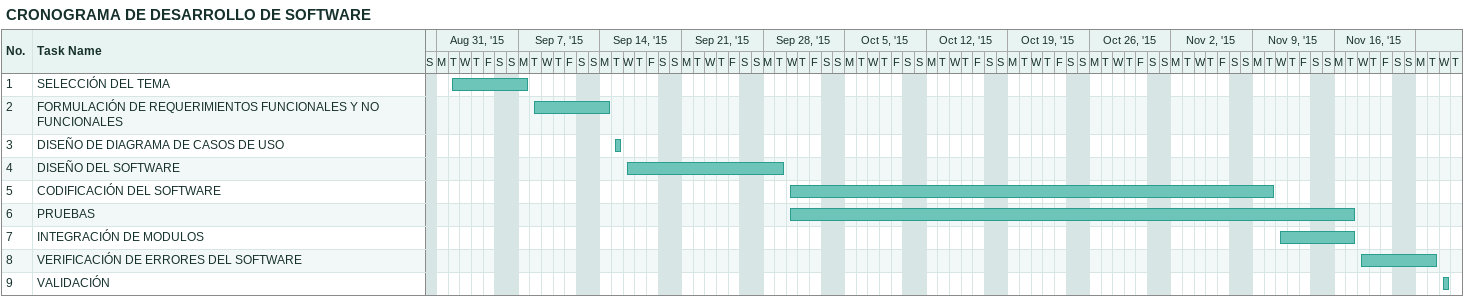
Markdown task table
CRONOGRAMA DE DESARROLLO DE SOFTWARE

| ID | Task | Start | Finish |
|---|---|---|---|
| 1 | SELECCIÓN DEL TEMA | 2015-09-01 | 2015-09-07 |
| 2 | FORMULACIÓN DE REQUERIMIENTOS FUNCIONALES Y NO FUNCIONALES | 2015-09-08 | 2015-09-14 |
| 3 | DISEÑO DE DIAGRAMA DE CASOS DE USO | 2015-09-15 | 2015-09-15 |
| 4 | DISEÑO DEL SOFTWARE | 2015-09-16 | 2015-09-29 |
| 5 | CODIFICACIÓN DEL SOFTWARE | 2015-09-30 | 2015-11-10 |
| 6 | PRUEBAS | 2015-09-30 | 2015-11-17 |
| 7 | INTEGRACIÓN DE MODULOS | 2015-11-11 | 2015-11-17 |
| 8 | VERIFICACIÓN DE ERRORES DEL SOFTWARE | 2015-11-18 | 2015-11-24 |
| 9 | VALIDACIÓN | 2015-11-25 | 2015-11-25 |
